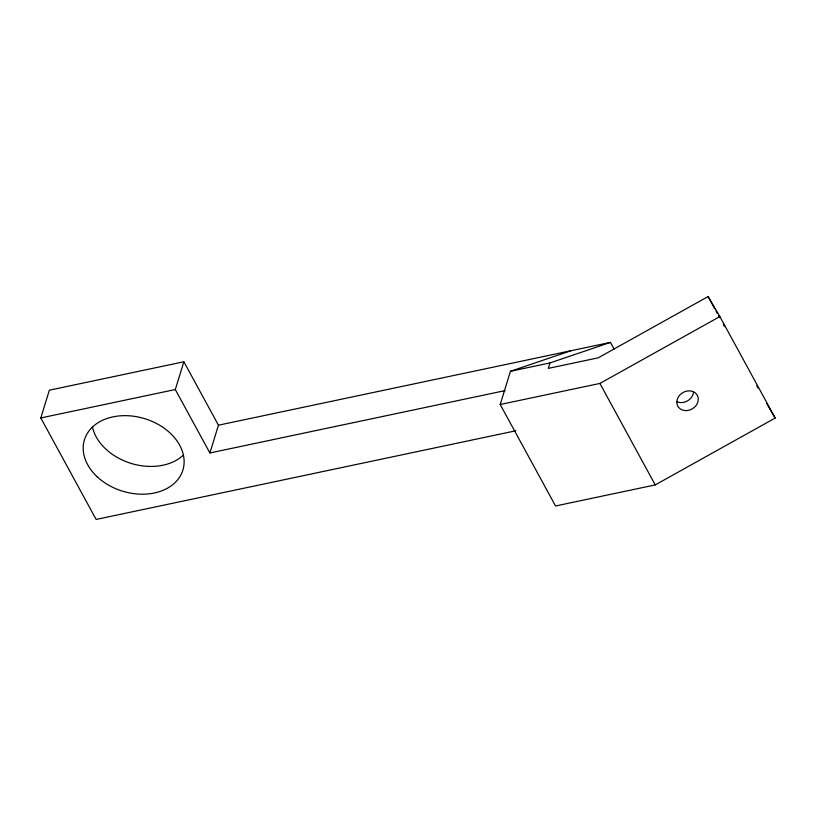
<?xml version="1.0" encoding="UTF-8"?>
<svg xmlns="http://www.w3.org/2000/svg" width="816" height="816" viewBox="0 0 816 816"><rect width="100%" height="100%" fill="white"/><g stroke="black" fill="none" stroke-linecap="round" stroke-linejoin="round"><path stroke-width="1.22" d="M515.855 430.777L96.135 519.445L40.8 417.955L49.358 390.191L183.865 361.774L218.453 425.197L209.885 452.972L505.073 390.609M209.885 452.972L175.307 389.538L183.865 361.774M614.101 349.105L610.439 342.394L549.964 362.936L548.281 368.383L598.189 357.836L708.115 296.555L719.865 316.557L775.2 418.037L655.238 484.918L555.543 505.981L500.208 404.501L510.449 371.29L570.925 350.737M500.208 404.501L599.903 383.438L719.865 316.557M40.8 417.955L175.307 389.538M218.453 425.197L610.439 342.394M510.449 371.29L549.964 362.936M766.54 403.308L775.2 418.037M708.115 296.555L714.796 308.825M716.02 311.049L717.233 313.283M718.447 315.517L719.661 317.74M723.313 324.431L724.526 326.665M756.758 385.774L757.972 388.008M599.903 383.438L655.238 484.918M183.059 455.379A51.51 37.913 17.1 0 1 130.448 463.202A51.51 37.913 17.1 0 1 92.361 426.523M693.498 392.465A11.159 9.394 -30.5 0 1 677.158 401.798M97.349 476.932A51.51 37.913 17.1 0 0 182.172 472.117A51.51 37.913 17.1 0 0 121.441 415.752A51.51 37.913 17.1 0 0 97.349 476.932M686.236 410.611A11.159 9.394 -30.5 0 0 697.435 395.566A11.159 9.394 -30.5 0 0 678.983 396.035A11.159 9.394 -30.5 0 0 686.236 410.611"/></g></svg>
